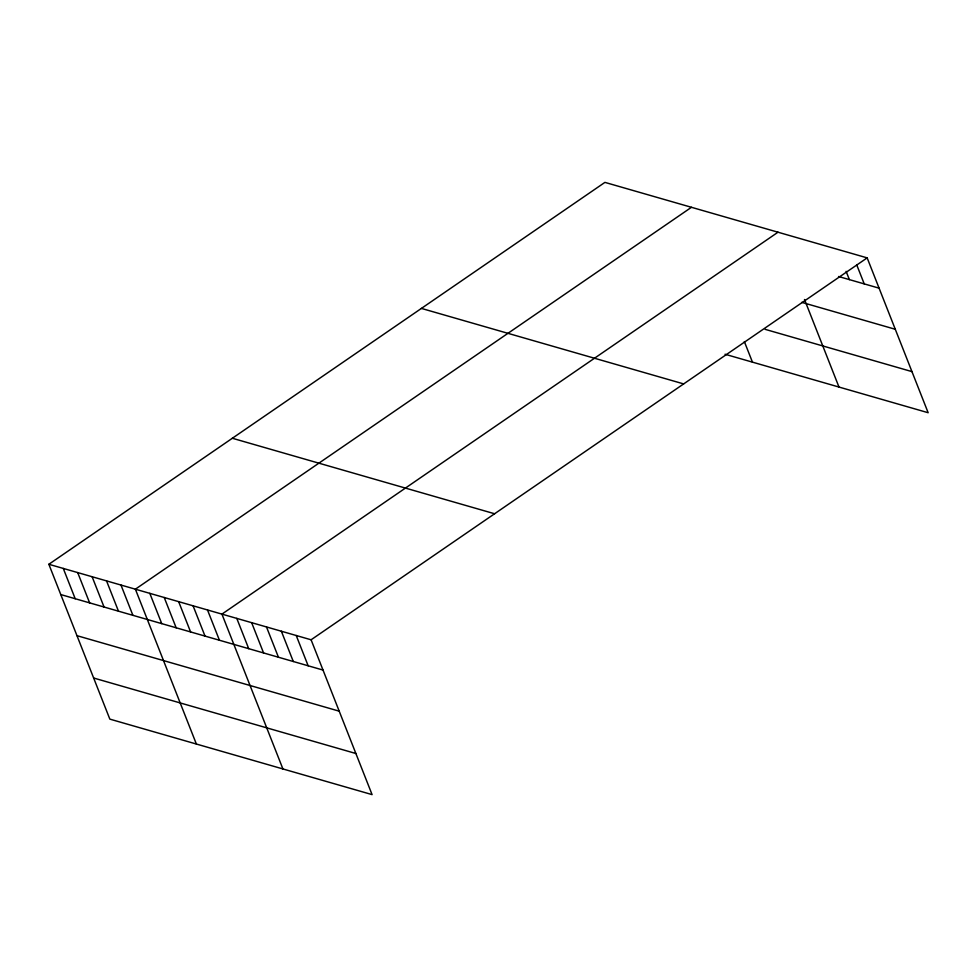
<?xml version="1.0" encoding="UTF-8"?>
<svg xmlns="http://www.w3.org/2000/svg" width="977" height="977" viewBox="0 0 977 977"><rect width="100%" height="100%" fill="white"/><g stroke="black" fill="none" stroke-linecap="round" stroke-linejoin="round"><path stroke-width="1.47" d="M48.85 564.279L311.089 639.788L372.078 794.619L109.839 719.121L48.85 564.279L604.922 182.381L867.161 257.879L928.15 412.721L725.044 354.248M691.46 207.295L135.388 589.192L196.377 744.034M777.997 232.208L221.926 614.118L282.915 768.948M311.089 639.788L867.161 257.879M838.559 276.503L879.092 288.166M801.787 302.357L895.274 329.273M765.113 329.334L911.956 371.614M421.417 308.414L683.656 383.912M232.355 438.258L494.594 513.755M60.782 594.566L323.021 670.063M76.975 635.673L339.202 711.171M93.645 678.014L355.884 753.511M856.634 264.62L864.23 283.892M846.119 271.35L849.367 279.617M804.498 299.487L838.987 387.051M744.352 341.584L752.449 362.137M296.226 635.502L308.158 665.789M281.364 631.227L293.295 661.514M266.501 626.953L278.433 657.228M251.651 622.667L263.57 652.954M236.788 618.392L248.72 648.679M207.503 609.966L219.434 640.24M193.08 605.813L205.011 636.088M178.657 601.661L190.588 631.936M164.234 597.509L176.165 627.784M149.811 593.357L161.742 623.631M120.965 585.04L132.896 615.327M106.542 580.888L118.473 611.175M92.119 576.735L104.05 607.022M77.696 572.583L89.628 602.87M63.273 568.431L75.205 598.718"/></g></svg>
